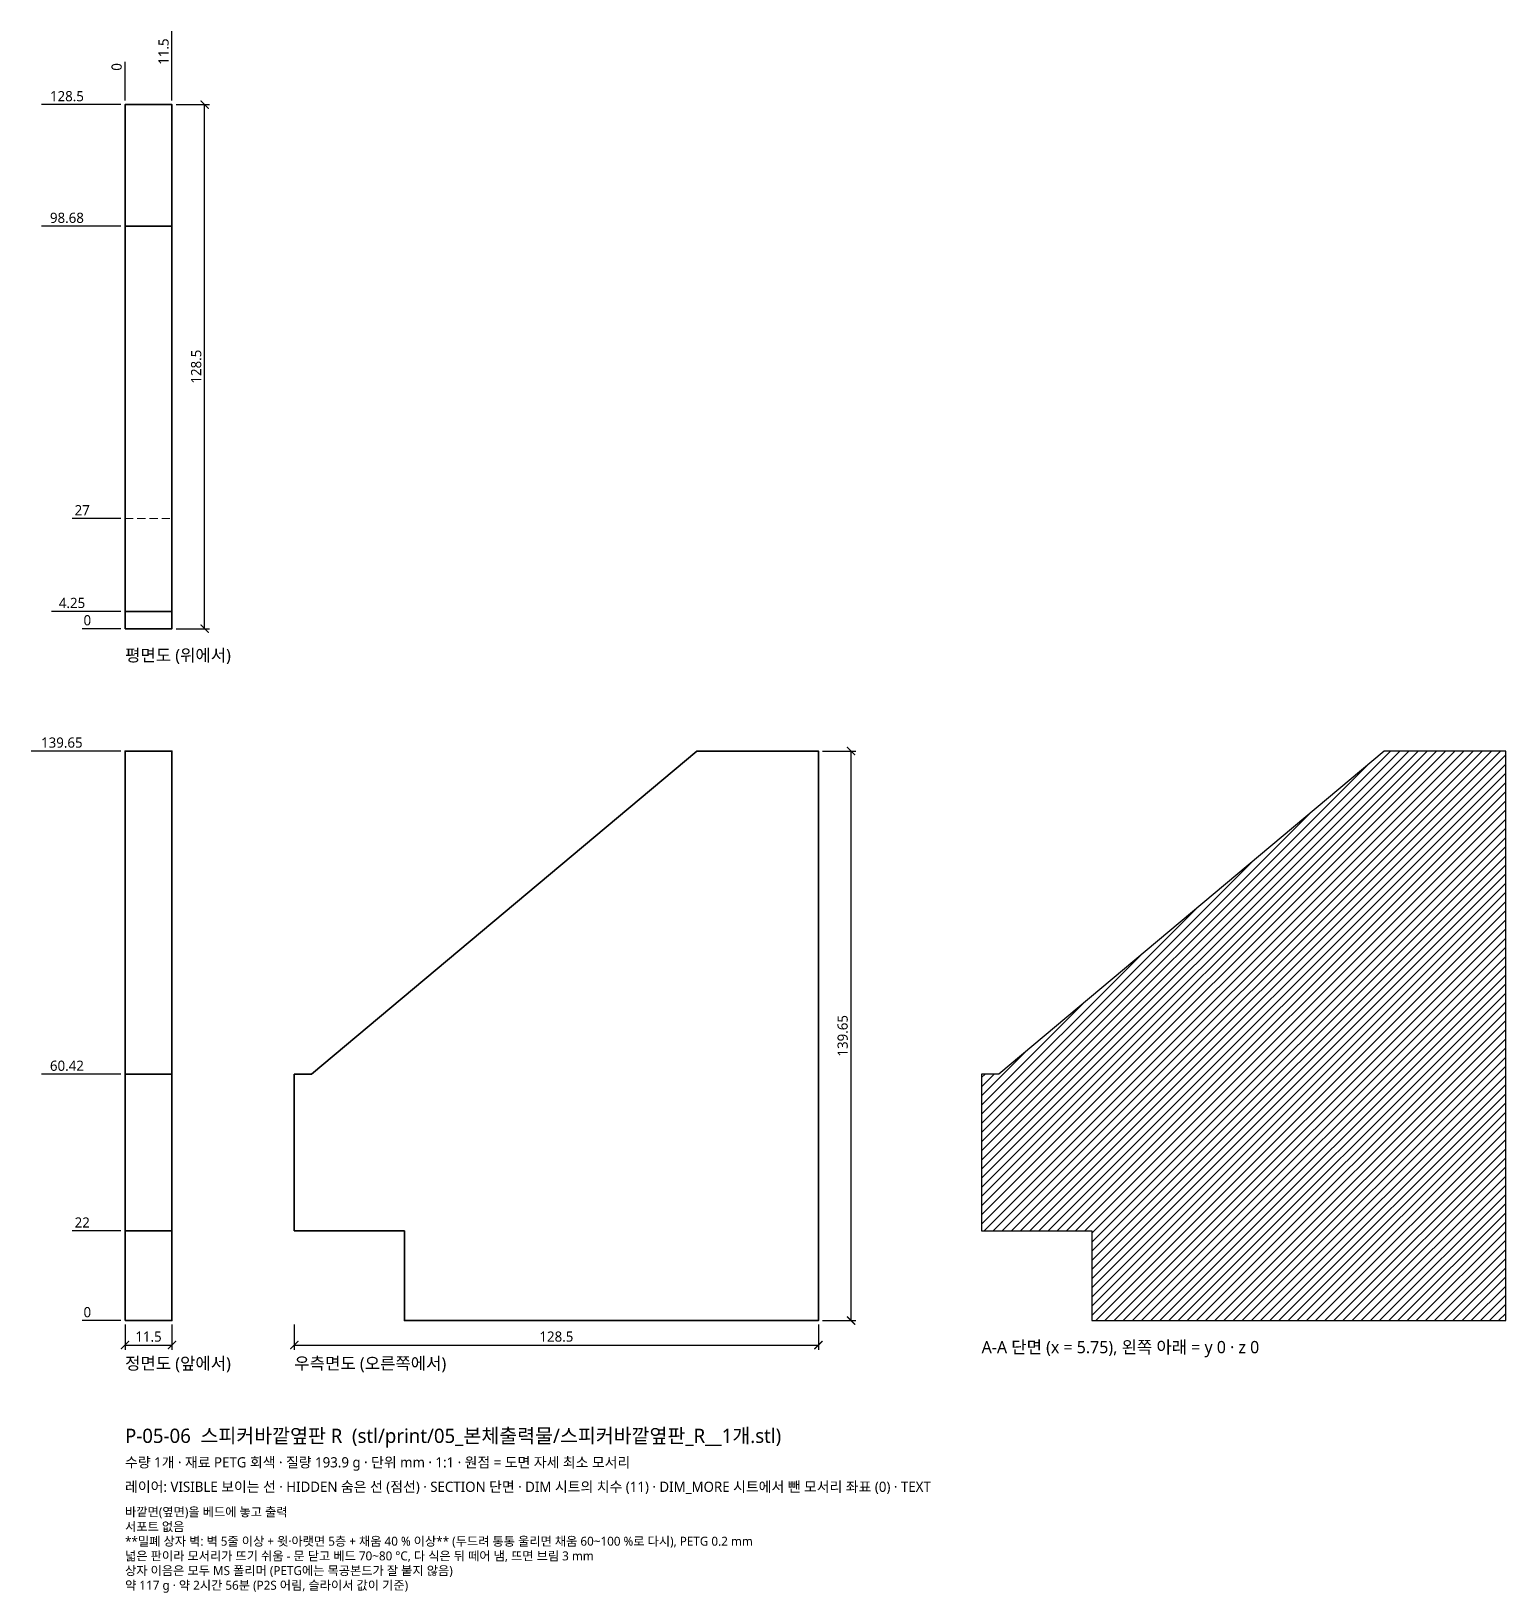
# Model space of a CAD drawing. Header units: millimetres. Extents: x -23 to 338, y -67 to 316.
import ezdxf

# ---------------------------------------------------------------- set-up
doc = ezdxf.new("R2010")
doc.units = ezdxf.units.MM
doc.linetypes.add('HIDDEN', pattern=[3, 2, -1])
for name, color, linetype, lineweight in [('DIM', 4, 'CONTINUOUS', 13), ('HIDDEN', 8, 'HIDDEN', 18), ('SECTION', 5, 'CONTINUOUS', 25), ('TEXT', 7, 'CONTINUOUS', 18), ('VISIBLE', 7, 'CONTINUOUS', 35)]:
    doc.layers.add(name, color=color, linetype=linetype, lineweight=lineweight)
doc.styles.add('KR', font='malgun.ttf')
doc.dimstyles.new('TOCCATA', dxfattribs={"dimtxt": 2.5, "dimasz": 2, "dimexe": 1.2, "dimexo": 1, "dimgap": 0.8, "dimtad": 1, "dimdsep": 46, "dimtxsty": 'KR', "dimblk": 'ARCHTICK', "dimcen": 2.5, "dimazin": 3, "dimtfac": 0.5, "dimtmove": 2, "dimatfit": 3})

# ---------------------------------------------------------------- blocks, each defined once
blk = doc.blocks.new('_ARCHTICK')
at = {"color": 0, "linetype": 'BYBLOCK', "const_width": 0.15}
blk.add_lwpolyline([(-0.5, -0.5), (0.5, 0.5)], dxfattribs=at)

msp = doc.modelspace()

# ---------------------------------------------------------------- hatches: boundary and pattern name
at = {"layer": 'SECTION'}
h = msp.add_hatch(dxfattribs=at)
h.set_pattern_fill('ANSI31', scale=0.5)
h.paths.add_polyline_path([(338.5, 139.65), (308.676, 139.65), (214.251, 60.418), (210, 60.418), (210, 22), (237, 22), (237, 0), (338.5, 0)])

# ---------------------------------------------------------------- linework, layer by layer
at = {"layer": 'HIDDEN'}
msp.add_lwpolyline([(0, 196.65), (11.5, 196.65)], dxfattribs=at)
at = {"layer": 'SECTION'}
msp.add_lwpolyline([(338.5, 139.65), (308.676, 139.65), (214.251, 60.418), (210, 60.418), (210, 22), (237, 22), (237, 0), (338.5, 0)], close=True, dxfattribs=at)
at = {"layer": 'VISIBLE'}
for points in [[(0, 169.65), (0, 298.15), (11.5, 298.15), (11.5, 169.65), (0, 169.65)], [(0, 268.326), (11.5, 268.326)], [(0, 173.901), (11.5, 173.901)], [(0, 0), (0, 139.65), (11.5, 139.65), (11.5, 0), (0, 0)], [(41.5, 22), (41.5, 60.418), (45.751, 60.418), (140.176, 139.65), (170, 139.65), (170, 0), (68.5, 0), (68.5, 22), (41.5, 22)], [(0, 60.418), (11.5, 60.418)], [(0, 22), (11.5, 22)]]:
    msp.add_lwpolyline(points, dxfattribs=at)

# ---------------------------------------------------------------- texts
at = {"layer": 'TEXT', "style": 'KR'}
for s, height, p in [('평면도 (위에서)', 3, (0, 161.65)), ('A-A 단면 (x = 5.75), 왼쪽 아래 = y 0 · z 0', 3, (210, -8)), ('정면도 (앞에서)', 3, (0, -12)), ('우측면도 (오른쪽에서)', 3, (41.5, -12)), ('P-05-06  스피커바깥옆판 R  (stl/print/05_본체출력물/스피커바깥옆판_R__1개.stl)', 3.5, (0, -30)), ('수량 1개 · 재료 PETG 회색 · 질량 193.9 g · 단위 mm · 1:1 · 원점 = 도면 자세 최소 모서리', 2.5, (0, -36)), ('레이어: VISIBLE 보이는 선 · HIDDEN 숨은 선 (점선) · SECTION 단면 · DIM 시트의 치수 (11) · DIM_MORE 시트에서 뺀 모서리 좌표 (0) · TEXT', 2.5, (0, -42)), ('바깥면(옆면)을 베드에 놓고 출력', 2.2, (0, -48)), ('서포트 없음', 2.2, (0, -51.6)), ('**밀폐 상자 벽: 벽 5줄 이상 + 윗·아랫면 5층 + 채움 40 % 이상** (두드려 통통 울리면 채움 60~100 %로 다시), PETG 0.2 mm', 2.2, (0, -55.2)), ('넓은 판이라 모서리가 뜨기 쉬움 - 문 닫고 베드 70~80 °C, 다 식은 뒤 떼어 냄, 뜨면 브림 3 mm', 2.2, (0, -58.8)), ('상자 이음은 모두 MS 폴리머 (PETG에는 목공본드가 잘 붙지 않음)', 2.2, (0, -62.4)), ('약 117 g · 약 2시간 56분 (P2S 어림, 슬라이서 값이 기준)', 2.2, (0, -66))]:
    msp.add_text(s, height=height, dxfattribs=at).set_placement(p)

# ---------------------------------------------------------------- dimensions: what is measured, and where the dimension line sits
at = {"layer": 'DIM'}
for feature_location, offset, dtype, origin in [((11.5, 298.15), (0, 8), 1, (0, 169.65)), ((0, 298.149993896), (0, 8), 1, (0, 169.649993896)), ((0, 298.15), (-8, 0), 0, (0, 169.65)), ((0, 268.33), (-8, 0), 0, (0, 169.65)), ((0, 196.65), (-8, 0), 0, (0, 169.65)), ((0, 173.9), (-8, 0), 0, (0, 169.65)), ((0, 169.649993896), (-8, 0), 0, (0, 169.649993896)), ((0, 139.65), (-8, 0), 0, (0, 0)), ((0, 60.42), (-8, 0), 0, (0, 0)), ((0, 22), (-8, 0), 0, (0, 0)), ((0, 0), (-8, 0), 0, (0, 0))]:
    msp.add_ordinate_dim(feature_location=feature_location, offset=offset, dtype=dtype, origin=origin, dimstyle='TOCCATA', dxfattribs=at).render()
for base, p1, p2 in [((19.5, 169.65), (11.5, 169.65), (11.5, 298.15)), ((178, 0), (170, 0), (170, 139.65))]:
    msp.add_linear_dim(base=base, p1=p1, p2=p2, angle=90, dimstyle='TOCCATA', dxfattribs=at).render()
for base, p1, p2 in [((0, -6), (0, 0), (11.5, 0)), ((41.5, -6), (41.5, 0), (170, 0))]:
    msp.add_linear_dim(base=base, p1=p1, p2=p2, dimstyle='TOCCATA', dxfattribs=at).render()

doc.saveas('drawing.dxf')
